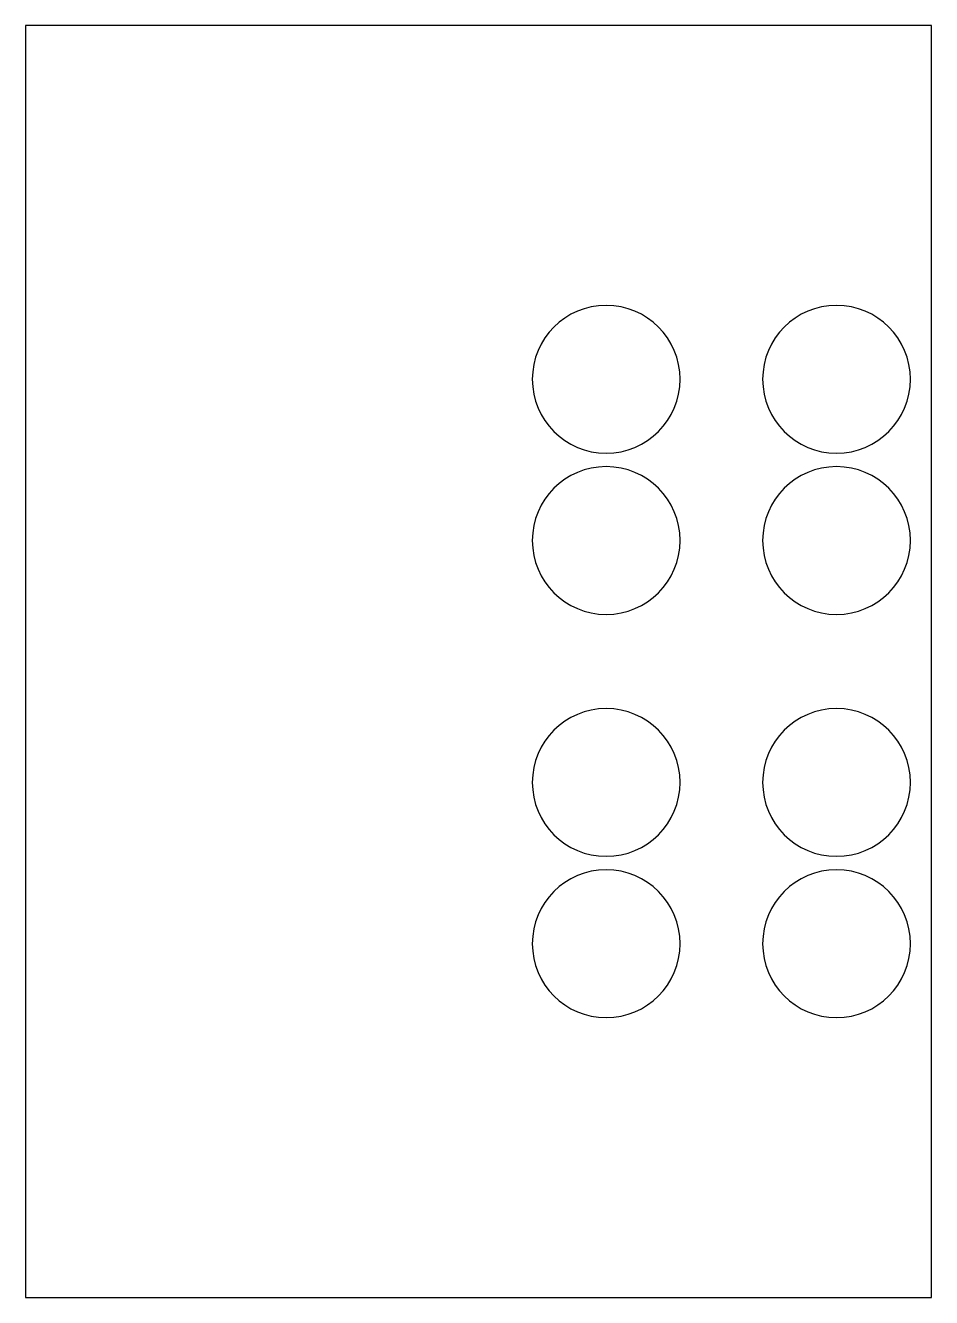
# Model space of a CAD drawing. Extents: x -140.2 to -100.9, y -27.6 to 27.6.
import ezdxf

# ---------------------------------------------------------------- set-up
doc = ezdxf.new("R2010")
doc.units = 0
doc.layers.add('DEFAULT', color=7, linetype='CONTINUOUS')

msp = doc.modelspace()

# ---------------------------------------------------------------- linework, layer by layer
at = {"layer": 'DEFAULT'}
for p, q in [((-140.232, 27.593, -0.042), (-140.232, -27.628, -0.042)), ((-100.893, 27.593, -0.042), (-140.232, 27.593, -0.042)), ((-100.893, -27.628, -0.042), (-100.893, 27.593, -0.042)), ((-140.232, -27.628, -0.042), (-100.893, -27.628, -0.042))]:
    msp.add_line(p, q, dxfattribs=at)
at = {"layer": 'DEFAULT', "extrusion": (0, 0, -1)}
for centre in [(115.019, 12.233, 0.042), (105.019, 12.233, 0.042), (115.019, 5.233, 0.042), (105.019, 5.233, 0.042), (115.019, -5.267, 0.042), (105.019, -5.267, 0.042), (115.019, -12.267, 0.042), (105.019, -12.267, 0.042)]:
    msp.add_circle(centre, 3.208, dxfattribs=at)

doc.saveas('drawing.dxf')
